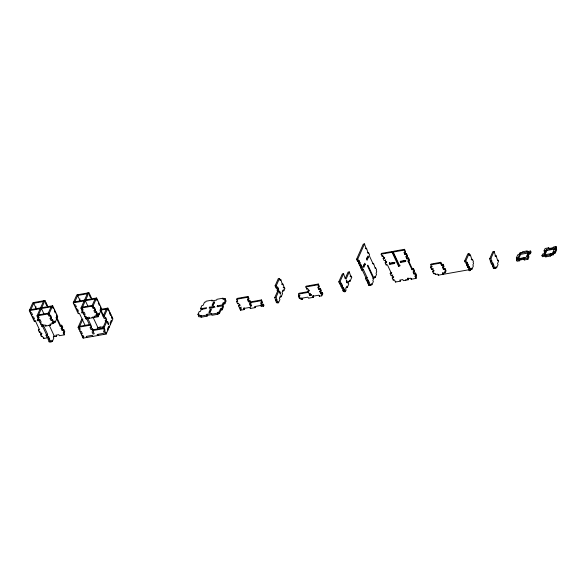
<?xml version="1.0" encoding="UTF-8"?>
<svg xmlns="http://www.w3.org/2000/svg" width="586" height="586" viewBox="0 0 586 586"><rect width="100%" height="100%" fill="white"/><g stroke="black" fill="none" stroke-linecap="round" stroke-linejoin="round"><path stroke-width="0.88" d="M35.9 320.439L35.548 321.238L34.332 321.45L29.3 310.653L32.853 302.676L44.968 300.53L47.993 307.005M30.868 309.642L34.061 302.464M30.662 312.016L30.304 312.814L31.519 312.594L32.523 314.755L31.314 314.975M35.724 307.577L36.076 306.778M32.677 316.33L32.318 317.129L33.534 316.916L34.537 319.077L33.329 319.289L33.68 318.491M34.332 321.45L34.691 320.652M42.046 326.695L42.397 325.897L46.426 334.54L46.074 335.331L47.078 337.492L48.294 337.28L47.283 335.119L47.642 334.32L43.613 325.684L43.254 326.483L42.046 326.695L37.006 315.898L43.76 300.743M44.968 300.53L38.222 315.686L39.225 317.846L38.017 318.059L38.368 317.26M45.979 302.691L45.62 303.482L46.631 305.643L46.983 304.845M39.584 320.52L37.973 320.806L38.324 320.007L37.819 318.93M39.379 319.421L39.02 320.22L40.236 320L41.24 322.161L40.031 322.381M48.448 337.653L43.606 338.51L42.595 336.349L41.386 336.569L40.375 334.408L41.591 334.188L40.581 332.035L39.372 332.247L38.361 330.086L38.72 329.288M41.394 323.743L41.035 324.534L42.251 324.322L43.254 326.483M39.372 332.247L39.723 331.449M43.108 324.607L42.756 325.406L45.173 324.974L45.679 326.05L50.528 325.193L50.879 324.395M51.114 306.786L47.913 313.964L48.924 316.125L50.132 315.913L50.491 315.114L51.495 317.275L51.143 318.073L49.927 318.286L50.938 320.447L52.147 320.227L52.506 319.436L53.509 321.589L53.158 322.388L51.942 322.608L52.447 323.684L52.806 322.886M50.528 325.193L50.022 324.117L53.656 323.472L49.129 313.752L52.681 305.775L41.774 307.709M40.375 334.408L40.734 333.61L41.943 333.397L41.591 334.188M53.685 307.936L53.333 308.734L52.322 306.573L41.416 308.507L44.111 314.286M45.679 326.05L46.038 325.252M41.386 336.569L41.738 335.771M54.696 310.097L54.337 310.895L55.348 313.049L55.699 312.25M43.606 338.51L43.957 337.712M56.71 314.411L56.351 315.209L57.362 317.37L56.146 317.583L60.175 326.219L61.391 326.006L61.742 325.208L60.534 325.428L60.175 326.219M53.656 323.472L54.725 321.077L55.231 322.154L54.015 322.373M56.857 316.294L56.146 317.883L56.652 318.967L55.231 322.154M48.294 337.28L48.645 336.481L50.308 341.601L49.092 341.814L47.766 337.419M57.362 317.37L57.714 316.572L52.681 305.775M49.092 341.814L49.451 341.015M50.308 341.601L50.66 340.803L51.165 341.88L49.949 342.092M51.165 341.88L51.876 340.283L52.381 341.367L51.165 341.579M54.256 335.888L53.905 336.686L56.329 336.254L56.681 335.456M52.381 341.367L53.802 338.173L53.297 337.096L54.007 335.5L49.099 324.974M62.189 330.541L61.186 328.38L61.537 327.581L62.548 329.742L62.189 330.541L63.405 330.328L63.757 329.53L62.548 329.742M85.197 325.684L79.491 313.451L78.275 313.664L73.243 302.867L76.795 294.89L88.911 292.744L91.936 299.219M61.186 328.38L62.394 328.167L62.753 327.369L61.742 325.208M74.81 301.856L78.004 294.677M74.605 304.229L74.246 305.028L75.462 304.808L76.466 306.969L75.257 307.189L75.609 306.39M56.329 336.254L55.824 335.177L58.856 334.643L59.354 335.719L64.204 334.862L63.2 332.702L64.409 332.489L64.768 331.691L63.757 329.53M79.667 299.79L80.018 298.992M64.204 334.862L64.563 334.064L63.552 331.903M76.62 308.544L76.261 309.342L77.477 309.13L78.48 311.291L77.271 311.503L77.623 310.705M78.275 313.664L78.634 312.865M85.717 299.922L96.624 297.988L101.656 308.785L98.104 316.762L85.988 318.909L80.949 308.111L87.702 292.956M88.911 292.744L82.165 307.899L83.168 310.06L81.959 310.272L82.311 309.474M89.922 294.905L89.563 295.696L90.574 297.856L90.925 297.058M100.953 309.313L107.875 308.082L112.908 318.879L106.161 334.042L83.131 338.122L78.099 327.318L81.652 319.341L82.868 319.128L79.315 327.105L80.319 329.266L79.11 329.479L79.462 328.68M85.336 315.957L84.977 316.748L86.193 316.535L87.197 318.696M80.472 330.841L80.114 331.639L81.329 331.427L82.333 333.588L81.124 333.8M85.988 318.909L86.34 318.11L89.365 324.593M95.057 298.999L91.856 306.178L92.866 308.339L94.075 308.126L94.434 307.328L95.437 309.489L95.086 310.287L93.87 310.499L94.881 312.66L96.089 312.441L96.448 311.649L97.452 313.803L97.1 314.601L95.884 314.821L96.39 315.898M98.104 316.762L93.071 305.965L96.624 297.988M97.628 300.149L97.276 300.948L96.265 298.787L85.358 300.721L88.003 306.39M82.487 335.163L82.128 335.961L83.337 335.741L83.842 336.825L82.633 337.038L82.985 336.239M98.638 302.31L98.28 303.109L99.29 305.262L99.642 304.464M92.046 317.839L92.398 317.041M83.131 338.122L83.49 337.324M107.875 308.082L104.323 316.059L106.842 321.458L103.641 328.643L92.734 330.57L90.222 325.171L90.574 324.373L79.667 326.307M94.822 316.608L94.471 317.407L93.965 316.33L97.598 315.686L98.668 313.29L99.173 314.367M100.653 306.625L100.294 307.423L101.305 309.584M100.799 308.507L100.089 310.097L100.594 311.181M92.734 330.57L93.093 329.772L92.588 328.695L92.229 329.493L91.02 329.706L90.017 327.545L91.226 327.332L91.577 326.534L87.929 318.711M97.239 329.31L97.95 327.713L93.035 317.187M106.308 309.1L103.114 316.279L104.323 316.059M99.766 327.391L100.118 326.592M98.03 334.745L97.679 335.544L97.173 334.46L103.231 333.39L103.737 334.467M108.879 310.243L108.527 311.041L107.516 308.881L100.14 310.192M102.784 328.057L105.626 321.677L105.121 320.593L106.337 320.381L106.689 319.582L105.685 317.422L105.326 318.22L104.118 318.432L100.426 310.521M109.89 312.404L109.531 313.202L110.542 315.363L110.893 314.565M111.904 316.726L111.545 317.517L112.051 318.601L112.409 317.802M198.456 315.48L197.951 314.396L199.196 311.606L200.405 311.393L201.291 309.401L206.14 308.536L206.499 307.745L201.65 308.602L202.155 309.679L202.331 309.283L201.115 309.496L200.617 308.419L201.855 305.628L203.071 305.409L204.492 302.222L205.701 302.002L206.06 301.204L212.117 300.135L211.766 300.933L216.608 300.069L216.966 299.278L223.024 298.201L223.53 299.278M198.449 315.781L200.873 315.349L201.379 316.433L198.954 316.858L198.449 315.781L199.159 314.184L197.951 314.396M201.65 308.602L201.826 308.199L200.617 308.419M223.024 298.201L222.665 298.999L225.09 298.567L224.379 300.164L225.595 299.951L224.35 302.742L223.141 302.955L222.248 304.947L217.406 305.811L217.047 306.61L222.929 305.936L221.684 308.727L220.475 308.939L219.054 312.133L217.838 312.345L218.344 313.422L217.992 314.221L211.927 315.297L211.429 314.213L211.78 313.415L206.931 314.279L207.437 315.356L207.085 316.154L201.02 317.231L200.522 316.147L200.873 315.349M201.02 317.231L201.379 316.433M209.524 307.203L209.173 308.002L214.022 307.145L214.373 306.346L209.524 307.203L210.03 308.287M207.085 316.154L206.58 315.078L206.931 314.279M210.279 309.276L208.858 312.47L210.066 312.25L211.487 309.064L210.279 309.276L210.784 310.353L209.715 312.748M213.472 302.098L212.051 305.291L213.267 305.072L214.688 301.885L213.472 302.098L213.978 303.174L212.916 305.57M217.992 314.221L217.487 313.144L217.838 312.345M218.344 313.422L219.56 313.21L220.981 310.016L220.475 308.939M223.141 302.955L223.64 304.039L222.753 306.031L222.248 304.947M220.981 310.016L222.189 309.804L223.434 307.013L222.929 305.936M223.64 304.039L224.856 303.819L226.101 301.028L225.595 299.951M241.139 307.049L240.78 307.848L239.571 308.06L238.568 305.899L239.777 305.687L238.766 303.526L237.557 303.738L236.554 301.585L237.762 301.365L236.759 299.204L237.11 298.413L248.017 296.479L249.021 298.633L248.669 299.431L247.46 299.651L248.464 301.805L249.673 301.592L250.032 300.794L248.823 301.014L248.464 301.805M236.554 301.585L236.905 300.786M237.557 303.738L237.916 302.94M238.568 305.899L238.92 305.101L240.128 304.888L239.777 305.687M239.571 308.06L239.923 307.262M244.215 309.576L243.71 308.492L244.069 307.701L244.567 308.778L244.215 309.576L240.575 310.221L240.077 309.137L240.428 308.339M240.575 310.221L240.934 309.423M248.669 299.431L247.666 297.278L248.017 296.479M247.46 299.651L247.812 298.853L248.823 301.014M250.537 301.878L261.444 299.944L261.085 300.743L250.178 302.676L250.537 301.878L250.032 300.794M250.683 303.753L249.468 303.966L250.478 306.126L251.687 305.914L250.683 303.753L251.035 302.955M250.478 306.126L250.83 305.328L249.826 303.167M255.474 306.844L255.122 307.643L250.273 308.5L250.625 307.701M261.891 305.277L260.88 303.116L261.239 302.317L262.242 304.478L261.891 305.277L263.099 305.057L263.458 304.259L262.242 304.478M263.458 304.259L263.956 305.343L263.605 306.141L261.18 306.566L260.675 305.489L261.034 304.691M260.88 303.116L262.096 302.903L262.447 302.105L261.444 299.944M276.101 287.96L276.46 287.162L277.464 289.323L277.112 290.121L277.61 291.198L274.768 297.578L276.431 302.698L277.639 302.486L275.984 297.366L278.826 290.986L278.321 289.902L278.68 289.11L277.669 286.95L277.317 287.748L276.101 287.96L275.098 285.8L278.291 278.621L279.507 278.409L280.511 280.562L280.87 279.771L279.654 279.983M277.317 287.748L276.306 285.587L279.507 278.409M281.668 284.305L282.884 284.085L282.525 284.884L280.87 279.771M276.431 302.698L276.782 301.9L277.288 302.977L278.504 302.764L279.925 299.571L279.419 298.494L280.665 295.703L281.163 296.78L279.954 296.999M277.639 302.486L277.998 301.687L278.504 302.764M283.177 287.543L284.393 287.323L284.034 288.122L283.536 287.045L283.888 286.246L282.884 284.085M281.163 296.78L282.584 293.593L282.086 292.509L283.324 289.718L283.829 290.803L282.62 291.015M283.829 290.803L284.899 288.407L284.393 287.323M298.655 294.084L299.007 293.286L308.705 291.572L308.346 292.363L298.655 294.084L299.658 296.245L298.45 296.457L299.453 298.618L300.669 298.406L301.021 297.607M298.45 296.457L298.801 295.659L300.017 295.447M299.453 298.618L299.812 297.82L298.801 295.659M308.346 292.363L307.848 291.286L309.056 291.074L308.053 288.913L306.837 289.125L305.833 286.964L306.185 286.166L318.308 284.02L319.311 286.18L318.96 286.979L317.744 287.191L318.755 289.352L319.963 289.14L320.315 288.341L319.106 288.554L318.755 289.352M302.735 298.472L302.383 299.27L301.167 299.483L301.526 298.684M306.837 289.125L307.196 288.327M307.848 291.286L308.199 290.488L309.415 290.275M310.214 294.809L311.422 294.59L311.071 295.388L309.862 295.608L310.214 294.809L309.54 293.366M313.29 297.336L312.785 296.252L313.144 295.454L313.642 296.538L313.29 297.336L308.441 298.193L307.936 297.117L301.878 298.186L302.383 299.27M318.96 286.979L317.949 284.818L318.308 284.02M320.762 293.674L319.758 291.513L320.117 290.715L321.121 292.875L320.762 293.674L321.978 293.454L322.329 292.663L321.121 292.875M319.758 291.513L320.967 291.301L321.326 290.502L320.315 288.341M322.124 295.036L321.773 295.835L319.348 296.26L319.707 295.461M321.773 295.835L321.267 294.751L322.483 294.538L322.835 293.74L322.329 292.663M339.807 284.02L340.166 283.221L341.821 288.341L343.037 288.122L341.374 283.009L341.023 283.807L339.807 284.02L338.803 281.859L342.356 273.882L343.564 273.669L345.227 278.782L345.579 277.984L346.084 279.068L349.278 271.889L348.069 272.102L345.579 277.683M341.023 283.807L340.012 281.646L343.564 273.669M343.037 288.122L343.389 287.323L344.4 289.484L344.041 290.282L344.546 291.359L343.33 291.579L342.51 288.261M358.251 261.356L359.57 265.758L360.786 265.539L359.123 260.426L358.771 261.224L357.555 261.437L356.552 259.276L363.298 244.12L364.514 243.908L366.169 249.021L366.528 248.222L365.312 248.442M343.33 291.579L343.689 290.781L344.194 291.857L345.403 291.645L346.114 290.048L345.608 288.971L346.853 286.18L347.359 287.257L346.143 287.47M358.771 261.224L357.76 259.063L364.514 243.908M347.593 282.305L347.242 283.104L346.231 280.943L346.59 280.145L347.593 282.305L346.385 282.518M357.555 261.437L357.914 260.638M344.546 291.359L344.898 290.568L345.403 291.645M350.084 276.424L351.292 276.204L350.941 277.002L349.278 271.889M347.359 287.257L348.78 284.064L348.274 282.987L349.52 280.196L350.025 281.273L348.809 281.485M350.025 281.273L351.798 277.288L351.292 276.204M359.57 265.758L359.929 264.96L361.584 270.073L362.8 269.86L363.152 269.062L367.18 277.698L366.821 278.497L367.832 280.657L366.616 280.87L365.613 278.709L365.964 277.911L362.309 270.058M360.786 265.539L361.137 264.74L362.8 269.86M367.327 252.756L368.543 252.544L368.184 253.342L366.528 248.222M361.584 270.073L361.943 269.274M363.005 266.886L364.074 264.491L365.283 264.271L364.778 263.195L363.357 266.388L363.862 267.465L365.283 264.271M366.558 258.902L367.268 257.313L368.484 257.093L367.979 256.016L366.558 259.21L367.063 260.287L368.484 257.093M372.359 263.554L373.575 263.341L373.216 264.14L369.195 255.503L369.546 254.705L368.543 252.544M366.616 280.87L366.975 280.071L368.631 285.192L369.847 284.972L370.198 284.181L370.704 285.257L369.495 285.47L368.99 284.393L368.631 285.192M367.832 280.657L368.184 279.859L369.847 284.972M385.727 259.649L385.376 260.448L384.16 260.66L383.156 258.499L384.365 258.287L383.361 256.126L382.145 256.346L381.142 254.185L381.501 253.386L392.4 251.453L398.949 265.487L398.597 266.286L399.806 266.073L393.257 252.039L393.616 251.24L404.523 249.306L405.527 251.467L405.175 252.266L403.959 252.478L404.97 254.639L406.179 254.419L406.538 253.628L405.322 253.841L404.97 254.639M382.145 256.346L382.504 255.547M370.704 285.257L371.414 283.661L371.92 284.745L370.704 284.957M372.689 278.291L373.905 278.079L374.615 276.482L375.113 277.559L373.905 277.779M383.156 258.499L383.508 257.708M371.92 284.745L373.341 281.551L372.835 280.474L373.546 278.877L367.503 265.919L367.862 265.121L373.905 278.079M375.113 277.559L376.534 274.373L376.036 273.288L376.747 271.699L376.241 270.615L376.593 269.816L375.589 267.656L375.23 268.454L373.575 263.341M384.365 258.287L384.724 257.488M392.781 274.768L392.422 275.567L391.214 275.779L390.203 273.618L391.419 273.406L387.39 264.769L386.174 264.982L385.17 262.821L385.522 262.023L386.738 261.81M386.174 264.982L386.533 264.183M398.597 266.286L392.049 252.251L392.4 251.453M389.309 263.26L394.158 262.396L394.656 263.48L389.815 264.337L389.309 263.26L389.661 262.462M389.815 264.337L390.166 263.539L395.015 262.682M390.203 273.618L390.562 272.82M391.419 273.406L391.77 272.607M391.214 275.779L391.565 274.981M405.175 252.266L404.164 250.105L404.523 249.306M400.648 280.386L400.289 281.185L395.447 282.042L394.437 279.881L393.228 280.101L392.217 277.94L392.576 277.141L393.785 276.929M400.721 262.403L401.073 261.605L405.922 260.748L405.563 261.546L400.721 262.403L400.216 261.327L405.065 260.462L405.563 261.546M393.228 280.101L393.58 279.302M406.984 258.953L407.336 258.155L408.552 257.943L408.193 258.741L406.984 258.953L405.973 256.8L406.332 256.001M395.447 282.042L395.799 281.243M405.973 256.8L407.189 256.58L407.541 255.782L406.538 253.628M412.017 269.75L407.988 261.114L408.347 260.316L412.376 268.959L412.017 269.75L413.233 269.538L413.584 268.74L412.376 268.959M407.988 261.114L409.204 260.902L409.555 260.103L408.552 257.943M405.746 280.218L406.098 279.419M408.171 279.786L407.666 278.709L408.017 277.911L408.523 278.987L408.171 279.786L403.322 280.643L402.816 279.566L399.791 280.101L400.289 281.185M414.031 274.072L414.39 273.274L415.599 273.061L415.247 273.86L414.031 274.072L413.027 271.911L414.236 271.699L414.595 270.9L413.584 268.74M416.045 278.394L415.042 276.233L415.393 275.435L416.404 277.596L416.045 278.394L411.196 279.251L411.555 278.453M415.042 276.233L416.25 276.021L416.609 275.222L415.599 273.061M433.142 268.351L432.783 269.142L431.574 269.362L430.571 267.201L431.779 266.989L430.776 264.828L431.128 264.03L440.826 262.308L441.829 264.469L441.478 265.268L442.686 265.055L443.038 264.257L441.829 264.469M430.571 267.201L430.922 266.403M431.779 266.989L432.131 266.19M431.574 269.362L431.933 268.564M471.203 259.532L472.419 259.32L473.422 261.481L473.07 262.272L473.576 263.356L472.865 264.953L473.363 266.029L471.942 269.223L438.233 275.193L437.727 274.116L435.303 274.548L434.797 273.464L433.589 273.677L432.578 271.523L432.937 270.725L434.145 270.505M433.589 273.677L433.94 272.886M435.303 274.548L435.662 273.75M441.478 265.268L440.467 263.107L440.826 262.308M438.233 275.193L438.584 274.395M443.485 269.589L442.481 267.428L442.833 266.63L443.844 268.791L443.485 269.589L444.701 269.37L445.052 268.578L443.844 268.791M442.481 267.428L443.69 267.216L444.049 266.418L443.038 264.257M443.434 273.537L443.082 274.336L442.577 273.259L442.928 272.461M442.577 273.259L445.001 272.827L445.353 272.029M445.001 272.827L444.496 271.75L445.704 271.53L446.063 270.732L445.052 268.578M466.331 263.114L467.65 267.509L468.866 267.297L467.203 262.176L466.852 262.975L465.636 263.195L464.632 261.034L467.826 253.855L469.042 253.635L470.045 255.796L470.404 254.998L469.188 255.21M466.852 262.975L465.841 260.814L469.042 253.635M467.65 267.509L468.009 266.711L469.012 268.871L468.661 269.67L469.166 270.747L470.375 270.534L471.444 268.139L471.942 269.223M468.866 267.297L469.218 266.498L470.228 268.659L469.869 269.457L470.375 270.534M472.419 259.32L472.06 260.118L470.404 254.998M491.332 263.912L491.683 263.121L493.339 268.234L494.555 268.022L492.892 262.902L492.54 263.7L491.332 263.912L489.669 258.8L492.87 251.621L494.079 251.401L495.734 256.522L496.093 255.723L494.884 255.935M492.54 263.7L490.885 258.587L494.079 251.401M493.339 268.234L493.698 267.436L494.203 268.52L495.412 268.3L496.122 266.703L496.628 267.787L495.412 268M494.555 268.022L494.906 267.223L495.412 268.3M496.628 267.787L498.049 264.594L497.543 263.517L498.613 261.122L498.107 260.045L497.748 260.843L496.093 255.723M516.852 259.056L516.354 257.979L517.775 254.785L518.984 254.573L519.694 252.976L522.119 252.551L522.478 251.753L527.319 250.889L526.968 251.687L530.601 251.042L531.106 252.126L530.396 253.723L529.18 253.936L528.118 256.331M530.601 251.042L529.89 252.639L528.682 252.852L527.261 256.045L528.469 255.833L528.975 256.91L527.905 259.305L524.272 259.95L523.767 258.865L524.126 258.074L519.277 258.931L519.782 260.008L519.423 260.807L516.999 261.239L516.5 260.155L517.563 257.767L516.354 257.979M520.126 253.269L517.636 258.851L526.118 257.349L528.609 251.768L520.126 253.269L520.624 254.346L518.493 259.137M519.423 260.807L518.918 259.73L519.277 258.931M524.272 259.95L524.624 259.151M527.905 259.305L527.407 258.221L528.469 255.833M544.079 250.859L545.141 248.471L548.782 247.827L548.423 248.625L553.272 247.761L553.624 246.962L556.048 246.538L554.986 248.925L556.195 248.713L554.774 251.907L553.565 252.119L552.854 253.716L550.43 254.141L550.935 255.225L550.576 256.023L545.727 256.88L546.086 256.082L542.453 256.727L541.947 255.65L542.658 254.053L543.867 253.841L545.288 250.647L544.079 250.859L544.584 251.943M546.43 249.343L543.94 254.925L552.422 253.423L554.913 247.841L546.43 249.343L546.936 250.42L544.804 255.21M545.727 256.88L545.229 255.804L545.581 255.005L541.947 255.65M550.576 256.023L550.071 254.939L550.43 254.141M550.935 255.225L553.36 254.793L554.07 253.196L553.565 252.119M555.843 249.211L556.553 247.614L556.048 246.538M554.07 253.196L555.279 252.984L556.7 249.797L556.195 248.713M43.401 301.541L33.71 303.255L36.398 309.02M87.343 293.754L77.652 295.469L80.333 301.233M40.559 307.921L29.659 309.855L30.326 311.298M73.594 302.068L84.501 300.135M29.3 310.653L40.207 308.719M73.243 302.867L84.15 300.933M38.573 314.887L48.272 313.166M82.516 307.101L92.214 305.379M381.142 254.185L392.049 252.251M393.257 252.039L404.164 250.105M37.006 315.898L49.129 313.752M80.949 308.111L93.071 305.965M356.552 259.276L357.76 259.063M39.086 319.443L37.467 319.729L37.973 320.806M83.022 311.657L81.41 311.942L81.915 313.019L83.527 312.734M358.918 262.799L360.134 262.579M38.324 320.007L39.943 319.722M82.963 312.433L84.179 312.213L85.182 314.374L83.974 314.594M358.566 263.597L359.775 263.378M360.932 267.113L362.148 266.901M385.17 262.821L386.379 262.609L385.376 260.448M360.58 267.912L361.789 267.699M86.691 317.619L89.116 317.187L89.621 318.264M275.098 285.8L276.306 285.587M398.949 265.487L400.157 265.275M38.361 330.086L39.577 329.874L35.548 321.238M277.464 289.323L278.68 289.11M277.112 290.121L278.321 289.902M105.626 321.677L106.842 321.458M277.61 291.198L278.826 290.986M78.099 327.318L90.222 325.171M236.759 299.204L247.666 297.278M305.833 286.964L317.949 284.818M430.776 264.828L440.467 263.107M338.803 281.859L340.012 281.646M46.426 334.54L47.642 334.32M365.964 277.911L367.18 277.698M464.632 261.034L465.841 260.814M46.074 335.331L47.283 335.119M365.613 278.709L366.821 278.497M97.95 327.713L104.411 326.563M211.649 308.002L213.26 307.716M489.669 258.8L490.885 258.587M341.169 285.382L342.385 285.162M93.093 329.772L104 327.845L105.004 329.999L104.652 330.797L103.436 331.017L104.447 333.17L105.656 332.958L106.015 332.159L106.513 333.244M274.768 297.578L275.984 297.366M340.818 286.18L342.026 285.961M520.624 254.346L528.264 252.998M549.734 249.555L551.353 249.27M466.998 264.55L468.214 264.337M48.44 338.855L49.656 338.642M367.979 282.232L369.195 282.02M392.217 277.94L393.433 277.72L392.422 275.567M546.936 250.42L554.568 249.072M490.68 260.96L491.888 260.741M466.646 265.348L467.855 265.136M48.089 339.653L49.297 339.44M367.627 283.031L368.836 282.818M432.578 271.523L433.794 271.303L432.783 269.142M275.779 299.739L276.988 299.527M490.321 261.759L491.529 261.539M275.42 300.537L276.636 300.325M343.184 289.696L344.4 289.484M407.666 278.709L410.698 278.174L411.196 279.251M342.832 290.495L344.041 290.282M200.522 316.147L206.58 315.078M211.429 314.213L217.487 313.144M240.077 309.137L241.285 308.925L240.78 307.848M243.71 308.492L249.768 307.423L250.273 308.5M260.675 305.489L254.617 306.566L255.122 307.643M312.785 296.252L318.843 295.183L319.348 296.26M516.5 260.155L518.918 259.73M519.833 259.635L521.533 259.334M523.767 258.865L527.407 258.221M469.012 268.871L470.228 268.659M207.437 315.356L211.48 314.638M519.782 260.008L523.818 259.29M545.229 255.804L550.071 254.939M550.386 254.954L552.078 254.654M492.687 265.275L493.903 265.062M468.661 269.67L469.869 269.457M492.335 266.073L493.544 265.861M554.774 251.907L555.279 252.984M552.854 253.716L553.36 254.793M548.782 247.827L549.28 248.904M529.89 252.639L530.396 253.723M528.682 252.852L529.18 253.936M442.686 265.055L443.69 267.216M444.701 269.37L445.704 271.53M406.179 254.419L407.189 256.58M408.193 258.741L409.204 260.902M413.233 269.538L414.236 271.699M415.247 273.86L416.25 276.021M404.655 252.398L405.322 253.841M406.669 256.719L407.336 258.155M413.716 271.838L414.39 273.274M319.963 289.14L320.967 291.301M321.978 293.454L322.483 294.538M318.432 287.118L319.106 288.554M311.071 295.388L310.06 293.227L308.851 293.447L309.862 295.608M300.669 298.406L301.167 299.483M261.085 300.743L262.096 302.903M263.099 305.057L263.605 306.141M249.673 301.592L250.178 302.676M225.09 298.567L225.595 299.651M224.35 302.742L224.856 303.819M221.684 308.727L222.189 309.804M217.406 305.811L217.904 306.888M219.054 312.133L219.56 313.21M214.373 306.346L214.879 307.423M111.845 321.275L111.34 320.198L110.095 322.989L110.6 324.065M109.179 327.259L108.674 326.175L107.436 328.973L107.934 330.05M100.821 309.811L103.466 315.48M103.641 328.643L106.161 334.042M92.83 336.401L92.324 335.324L86.267 336.393L86.772 337.477M61.391 326.006L62.394 328.167M63.405 330.328L64.409 332.489M56.871 317.575L60.534 325.428M107.699 321.743L107.341 322.542L108.351 324.703L108.703 323.904L107.699 321.743M279.683 291.264L279.332 292.062L280.335 294.223L280.694 293.425L279.683 291.264M93.24 331.654L92.031 331.866L93.035 334.027L94.243 333.815L93.24 331.654"/></g></svg>
